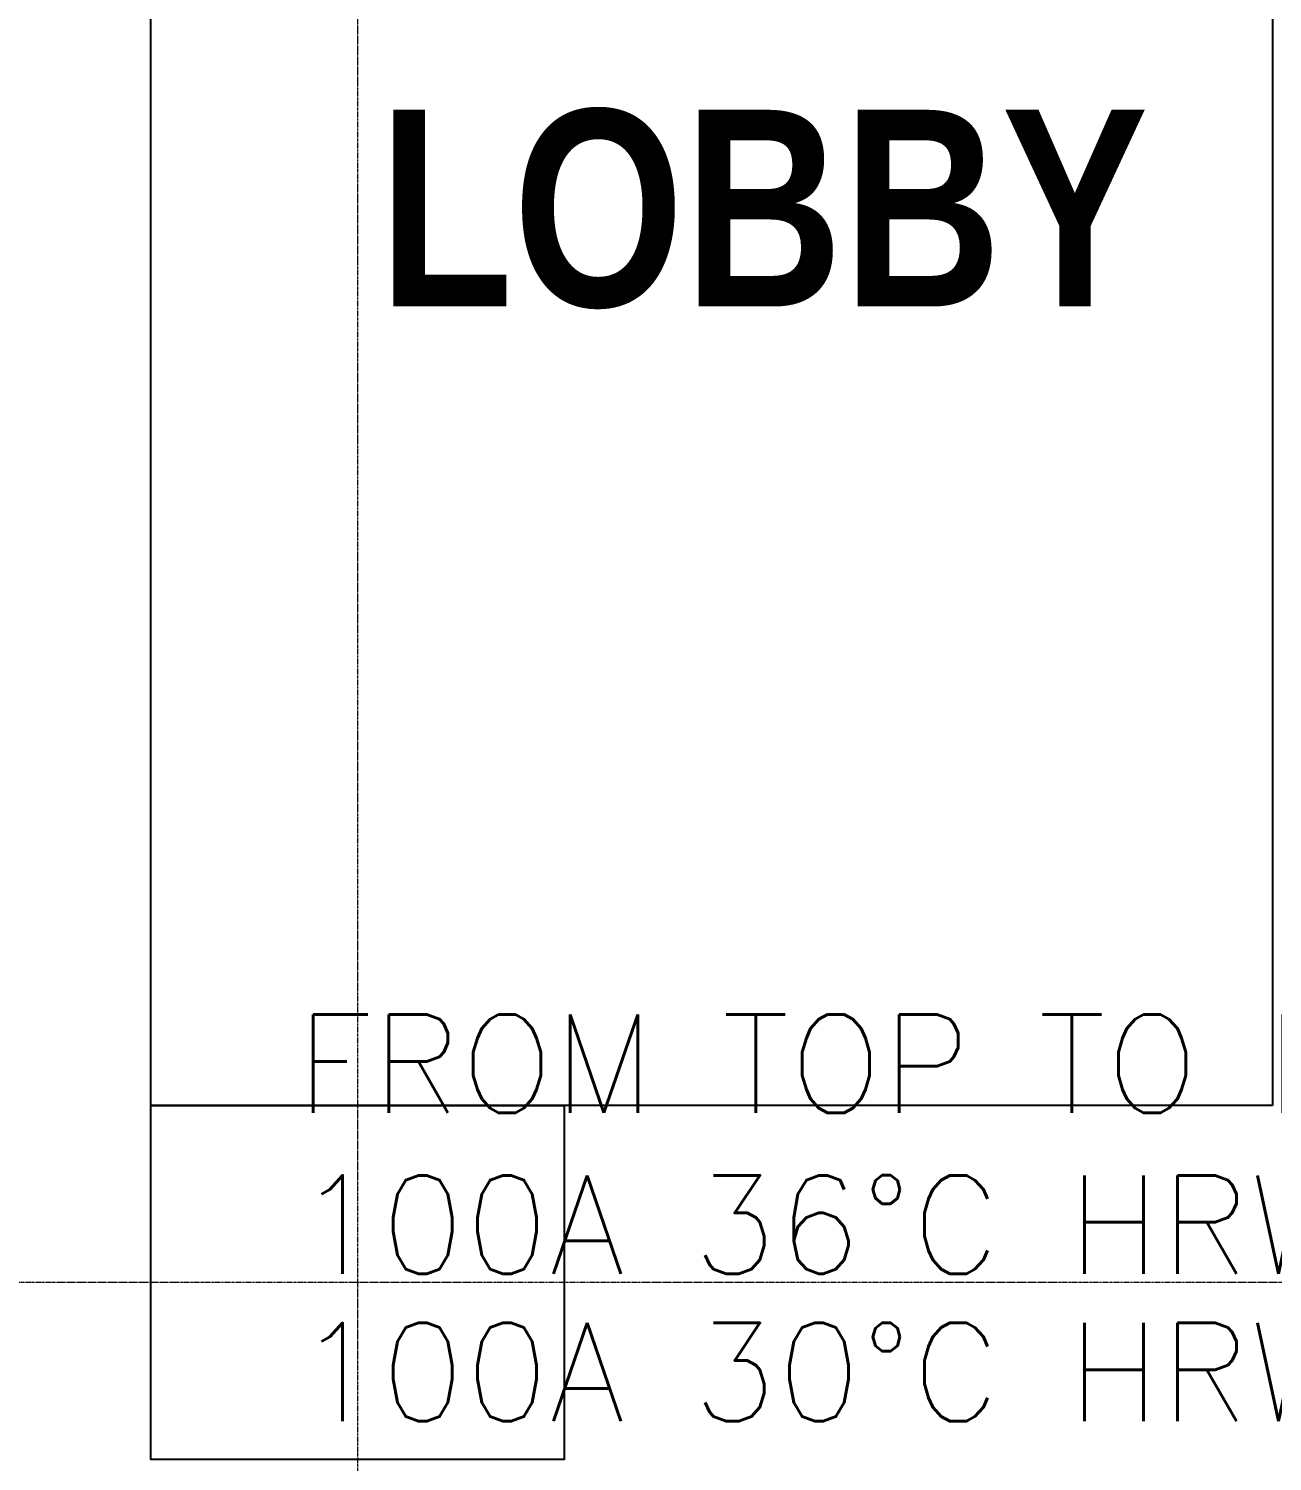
# Model space of a CAD drawing. Header units: millimetres. Extents: x -635893 to 717484, y -2208734 to -1504611.
# Drawn here: x 370367 to 376688, y -1619966 to -1612683 of the extents above; entities that cross this region are included whole.
import ezdxf
from ezdxf.enums import TextEntityAlignment as Align

# ---------------------------------------------------------------- set-up
doc = ezdxf.new("R2010")
doc.units = ezdxf.units.MM
doc.linetypes.add('IDA - Grid Line', pattern=[3500, 2000, -500, 500, -500])
doc.layers.add('0_FIRE', color=1, linetype='Continuous')
doc.layers.add('XFM1P40$0$M-PIPE-TEXT', color=250, linetype='Continuous')
doc.layers.add('A-_ANOTGRID_E', color=7, linetype='Continuous', lineweight=9)
doc.styles.add('Site Area', font='arial.ttf', dxfattribs={"width": 0.8})
doc.styles.add('XFM1P40$0$aa-txt', font='simplex.shx', dxfattribs={"width": 0.8, "height": 25, "bigfont": 'chineset.shx'})

msp = doc.modelspace()

# ---------------------------------------------------------------- linework, layer by layer
at = {"color": 252, "elevation": 0}
for points in [[(376687.929, -1618157.561), (370987.784, -1618157.561), (370987.784, -1606157.406), (376687.929, -1606157.406)], [(370988.233, -1618157.014), (373088.233, -1618157.014), (373088.233, -1619957.014), (370988.233, -1619957.014)]]:
    msp.add_lwpolyline(points, close=True, dxfattribs=at)
at = {"layer": '0_FIRE', "color": 252, "elevation": 0}
msp.add_lwpolyline([(376687.929, -1618157.561), (370987.784, -1618157.561), (370987.792, -1606157.406), (376687.929, -1606157.406), (376688.361, -1607207.013)], dxfattribs=at)
at = {"layer": 'A-_ANOTGRID_E', "color": 252, "linetype": 'IDA - Grid Line', "ltscale": 0.005}
for p, q in [((372038.233, -1526391.214, 0), (372038.233, -1656232.42, 0)), ((403522.966, -1619057.014, 0), (269057.981, -1619057.014, 0))]:
    msp.add_line(p, q, dxfattribs=at)

# ---------------------------------------------------------------- texts
at = {"color": 252, "insert": (372146.102, -1611428.016, 0), "char_height": 1000, "attachment_point": 1, "style": 'Site Area'}
msp.add_mtext_dynamic_manual_height_columns('{\\fArial|b1|i0|c0|p34;GL\\PLOBBY}', width=7027.14739, gutter_width=24254.764, heights=[0], dxfattribs=at)
at = {"layer": 'XFM1P40$0$M-PIPE-TEXT', "color": 7, "style": 'XFM1P40$0$aa-txt'}
for s, p in [('FROM TOP TO BOTTOM', (371726.638, -1617944.911, 0)), ('100A 36%%DC HRWS', (371726.638, -1618762.428, 0)), ('100A 30%%DC HRWR', (371726.638, -1619512.38, 0))]:
    msp.add_text(s, height=500, dxfattribs=at).set_placement(p, align=Align.MIDDLE_LEFT)

doc.saveas('drawing.dxf')
